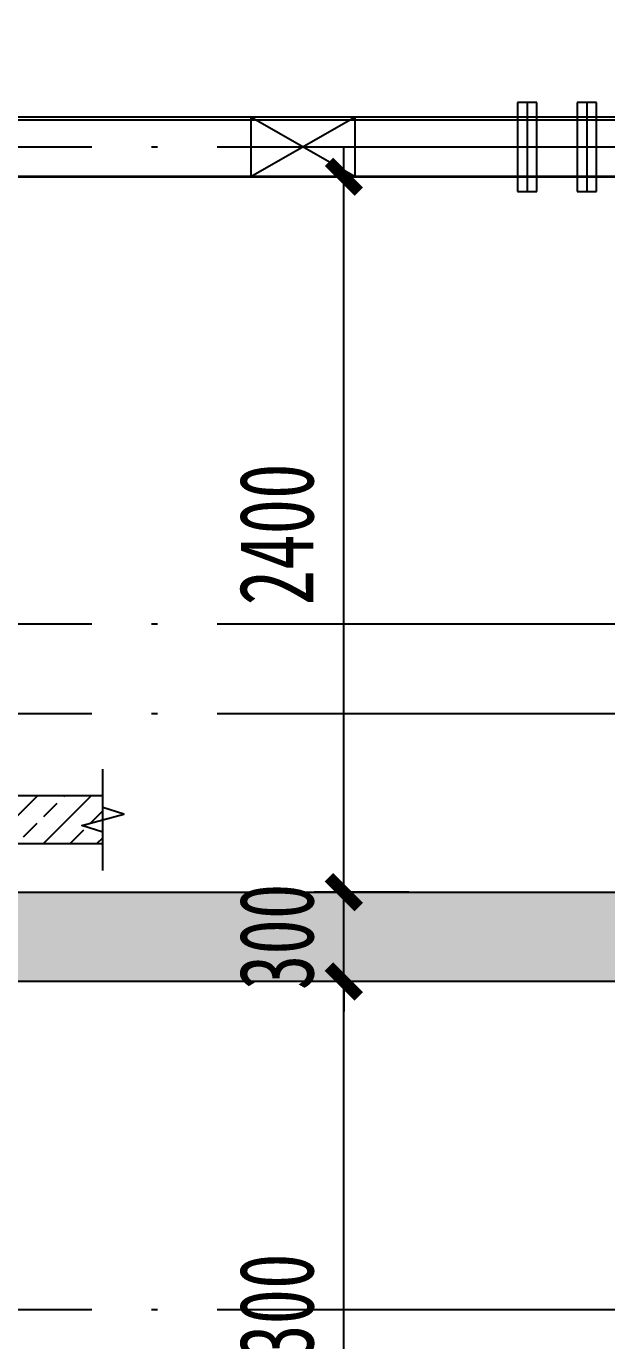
# Model space of a CAD drawing. Extents: x -3200779283 to -8106663, y 659664 to 1123462.
# Drawn here: x -8167080 to -8165133, y 931320 to 935729 of the extents above; entities that cross this region are included whole.
import ezdxf

# ---------------------------------------------------------------- set-up
doc = ezdxf.new("R2010")
doc.units = 0
doc.header["$LTSCALE"] = 1000
doc.header["$MEASUREMENT"] = 0
for name, pattern in [('125-墙体$0$CENTER2', [1.125, 0.75, -0.125, 0.125, -0.125]), ('3#-轴线$0$DOTE', [2.4200000000000004, 2, -0.2, 0.02, -0.2]), ('DASH', [0.35, 0.25, -0.1])]:
    doc.linetypes.add(name, pattern=pattern)
doc.layers.get('Defpoints').update_dxf_attribs({"color": 30, "linetype": 'DASH'})
for name, color, linetype in [('125-墙体$0$DUCT-排烟中心线', 5, '125-墙体$0$CENTER2'), ('125-墙体$0$DUCT-排烟管', 2, 'Continuous'), ('125-墙体$0$S-WALL-BEAM', 120, 'Continuous'), ('125-墙体$0$暖-首层和标准层暖通套管_TZ$0$H-暖洞-穿梁', 3, 'Continuous'), ('3#-轴线$0$A-ANNO-DOTE', 10, '3#-轴线$0$DOTE'), ('3#4#5#$0$S-ANNO-TEXT', 7, 'Continuous'), ('3#4#5#$0$S-DIMS-SLAB', 120, 'Continuous'), ('3#4#5#$0$S-PC-SLAB', 6, 'Continuous'), ('3#4#5#$0$S-WALL-HATC', 253, 'Continuous'), ('3#4#5#模板$0$S-SLAB-TEXT', 120, 'Continuous'), ('3#4#5#模板$0$南北楼-结构布置-地上 -新修改$0$S-ANNO-THIN', 3, 'Continuous'), ('3#4#5#模板$0$南北楼-结构布置-地上 -新修改$0$S-SLAB-HATC', 200, 'Continuous')]:
    doc.layers.add(name, color=color, linetype=linetype)
doc.styles.add('3#4#5#$0$楷体', font='', dxfattribs={"width": 0.7})
doc.styles.get('3#4#5#$0$楷体').set_extended_font_data('KaiTi_GB2312')
doc.dimstyles.new('3#4#5#$0$TSSD_100_100', dxfattribs={"dimtxt": 250, "dimasz": 100, "dimexe": 100, "dimexo": 250, "dimgap": 100, "dimtad": 1, "dimdec": 0, "dimzin": 0, "dimdsep": 46, "dimtxsty": '3#4#5#$0$楷体', "dimblk": '3#4#5#$0$_ArchTick', "dimcen": 0, "dimdle": 100, "dimclrt": 7, "dimadec": 0, "dimazin": 0, "dimtfac": 1, "dimtdec": 0, "dimtix": 1, "dimtmove": 2, "dimatfit": 3, "dimfxl": 1, "dimtolj": 1, "dimtzin": 0, "dimarcsym": 0})

# ---------------------------------------------------------------- blocks, each defined once
blk = doc.blocks.new('3#4#5#模板$0$A$C4139bdaf')
at = {"layer": '3#4#5#模板$0$南北楼-结构布置-地上 -新修改$0$S-SLAB-HATC'}
h = blk.add_hatch(dxfattribs=at)
h.set_pattern_fill('ANSI33', color=256, scale=20, angle=-180)
h.set_pattern_definition([(225, (-97140.40961170068, 14531.61383133399), (89.8025612106915, -89.80256121069156), []), (225, (-97230.21221170062, 14531.61383133399), (89.8025612106915, -89.80256121069156), [63.5, -31.75])])
h.paths.add_polyline_path([(3217.171776204719, 1142.927912330138), (3649.998941176338, 1142.927912330837), (3649.99894117628, 1362.927912330837), (3977.171776204661, 1362.927912330895), (3977.171776204661, 1522.927912330895), (3649.998941175523, 1522.927912329731), (3449.998941175523, 1522.927912329789), (3449.998941175523, 1302.927912329789), (3217.171776204661, 1302.927912329789)])
at = {"layer": '3#4#5#模板$0$南北楼-结构布置-地上 -新修改$0$S-ANNO-THIN'}
blk.add_lwpolyline([(3977.17177620501, 1273.327912330918), (3977.171776204603, 1401.327912330918), (3906.771776204521, 1423.727912330651), (4047.571776204393, 1462.127912331081), (3977.171776204254, 1484.52791233093), (3977.171776203846, 1612.52791233093)], dxfattribs=at)
at = {"layer": '3#4#5#模板$0$南北楼-结构布置-地上 -新修改$0$S-SLAB-HATC'}
blk.add_lwpolyline([(3217.171776204719, 1142.927912330138), (3649.998941176338, 1142.927912330837), (3649.99894117628, 1362.927912330837), (3977.171776204661, 1362.927912330895), (3977.171776204661, 1522.927912330895), (3649.998941175523, 1522.927912329731), (3449.998941175523, 1522.927912329789), (3449.998941175523, 1302.927912329789), (3217.171776204661, 1302.927912329789)], close=True, dxfattribs=at)
blk = doc.blocks.new('3#4#5#$0$ban111')
at = {"layer": '3#4#5#$0$S-WALL-HATC', "ltscale": 100}
h = blk.add_hatch(dxfattribs=at)
h.set_pattern_fill('AR-CONC', color=256, scale=25, angle=-270.0000000000001, style=0)
h.set_pattern_definition([(139.9999999999999, (-37341047970.11734, -2020434559.27922), (15.6880337456489, 179.3150456501884), [18.75, -206.25]), (84.99999999999994, (-37341047970.11734, -2020434559.27922), (-188.048033425003, -34.68783340324987), [15, -165]), (190.4513999999999, (-37341047968.81001, -2020434544.3363), (-172.3598855152383, 144.6273454285055), [15.93504749999986, -175.2855279999978]), (136.1841999999999, (-37341048020.11734, -2020434559.27922), (41.37975358225471, 266.8102621564111), [28.125, -309.375]), (186.6356, (-37341048016.66901, -2020434537.045033), (-243.5294677251103, 233.665676387176), [23.902572, -262.92825]), (81.18419999999995, (-37341048020.11734, -2020434559.27922), (-243.529650231331, 233.665486283407), [22.5, -247.5]), (111, (-37341048007.61734, -2020434534.27922), (100.6547226663348, 149.2267630296154), [18.75, -206.25]), (55.99999999999998, (-37341048007.61734, -2020434534.27922), (-181.2875112617132, 60.82883298039556), [15, -165]), (161.4514, (-37341047999.22944, -2020434521.843661), (-80.63262417748795, 210.0556571453725), [15.9350475, -175.285528]), (127.5, (-37341047970.11734, -2020434559.27922), (-83.22346345782788, 3.039963829322726), [0, -162.9999999999978, 0, -167.4999999999978, 0, -165.6249999999978]), (97.49999999999993, (-37341047970.11734, -2020434559.27922), (-98.60292797059002, 65.76738436053722), [0, -95.5, 0, -159.25, 0, -63.125]), (57.49999999999993, (-37341047970.11734, -2020434615.02922), (5.638717933595033, 133.4556090431022), [0, -62.5, 0, -195, 0, -258.75]), (47.49999999999995, (-37341047970.11734, -2020434640.02922), (-25.02624558307933, 145.7965423355966), [0, -81.25, 0, -129.5, 0, -183.75])])
h.paths.add_polyline_path([(-228282.0000004165, 407074.9996759502), (-228282.0000004165, 407374.9996759502), (-222682.0001376258, 407374.9996759502), (-222682.0001376258, 407074.9996759502)])
at = {"layer": '3#4#5#$0$S-PC-SLAB'}
for points in [[(-228982.0009347743, 409965.0000553694), (-228982.0009347743, 412985.0000553694), (-225982.0009347743, 412985.0000553694), (-225982.0009347743, 409965.0000553694)], [(-228292.0000004165, 407374.9996759502), (-222672.0000004176, 407374.9996759502), (-222672.0000004176, 409774.9996759502), (-228292.0000004165, 409774.9996759502)]]:
    blk.add_lwpolyline(points, close=True, dxfattribs=at)
blk.add_lwpolyline([(-228292.0000004165, 407074.9996759502), (-228292.0000004165, 404774.999505111), (-221472.0000000006, 404774.999505111), (-221472.0000000006, 405874.999505111), (-222672.0009932823, 405874.9613272593), (-222672.0000004176, 407074.9996759502), (-228292.0000004165, 407074.9996759502)], dxfattribs=at)
at = {"layer": '3#4#5#$0$S-WALL-HATC', "ltscale": 100}
blk.add_lwpolyline([(-228282.0000004165, 407074.9996759502), (-228282.0000004165, 407374.9996759502), (-222682.0001376258, 407374.9996759502), (-222682.0001376258, 407074.9996759502)], close=True, dxfattribs=at)
blk = doc.blocks.new('3#4#5#$0$_ArchTick')
at = {"color": 0, "linetype": 'ByBlock', "const_width": 0.4}
blk.add_lwpolyline([(-0.5, -0.5), (0.5, 0.5)], dxfattribs=at)
blk = doc.blocks.new('*D833')
at = {"layer": '3#4#5#$0$S-DIMS-SLAB', "color": 0, "lineweight": -2, "transparency": 16777216}
for p, q in [((151682.2732290635, 157275.1422316264), (151682.2732290635, 159775.1424024655)), ((151899.9790006171, 159675.1424024655), (151582.2732290635, 159675.1424024655)), ((151899.9790006171, 157375.1422316264), (151582.2732290635, 157375.1422316264))]:
    blk.add_line(p, q, dxfattribs=at)
at = {"layer": 'Defpoints', "color": 0, "transparency": 16777216}
for p in [(151682.2732290635, 159675.1424024655), (152149.9790006171, 159675.1424024655), (152149.9790006171, 157375.1422316264)]:
    blk.add_point(p, dxfattribs=at)
at = {"layer": '3#4#5#$0$S-DIMS-SLAB', "color": 0, "lineweight": -2, "transparency": 16777216, "xscale": 100, "yscale": 100, "zscale": 100}
for p, rotation in [((151682.2732290635, 159675.1424024655), 90), ((151682.2732290635, 157375.1422316264), 270)]:
    blk.add_blockref('3#4#5#$0$_ArchTick', p, dxfattribs=dict(at, rotation=rotation))
at = {"layer": '3#4#5#$0$S-DIMS-SLAB', "color": 7, "transparency": 16777216, "insert": (151457.2732290635, 158525.1423170459), "char_height": 250, "attachment_point": 5, "rotation": 90, "style": '3#4#5#$0$楷体'}
blk.add_mtext('\\A1;2300', dxfattribs=at)
blk = doc.blocks.new('*D834')
at = {"layer": '3#4#5#$0$S-DIMS-SLAB', "color": 0, "lineweight": -2, "transparency": 16777216}
for p, q in [((151682.2732286464, 159975.1424024655), (151682.2732286464, 160075.1424024655)), ((151899.9790002, 159975.1424024655), (151582.2732286464, 159975.1424024655)), ((151682.2732286464, 159675.1424024655), (151682.2732286464, 159975.1424024655)), ((151899.9790002, 159675.1424024655), (151582.2732286464, 159675.1424024655)), ((151682.2732286464, 159675.1424024655), (151682.2732286464, 159575.1424024655))]:
    blk.add_line(p, q, dxfattribs=at)
at = {"layer": 'Defpoints', "color": 0, "transparency": 16777216}
for p in [(151682.2732286464, 159975.1424024655), (152149.9790002, 159975.1424024655), (152149.9790002, 159675.1424024655)]:
    blk.add_point(p, dxfattribs=at)
at = {"layer": '3#4#5#$0$S-DIMS-SLAB', "color": 0, "lineweight": -2, "transparency": 16777216, "xscale": 100, "yscale": 100, "zscale": 100}
for p, rotation in [((151682.2732286464, 159975.1424024655), 270), ((151682.2732286464, 159675.1424024655), 90)]:
    blk.add_blockref('3#4#5#$0$_ArchTick', p, dxfattribs=dict(at, rotation=rotation))
at = {"layer": '3#4#5#$0$S-DIMS-SLAB', "color": 7, "transparency": 16777216, "insert": (151457.2732286464, 159825.1424024655), "char_height": 250, "attachment_point": 5, "rotation": 90, "style": '3#4#5#$0$楷体'}
blk.add_mtext('\\A1;300', dxfattribs=at)
blk = doc.blocks.new('*D835')
at = {"layer": '3#4#5#$0$S-DIMS-SLAB', "color": 0, "lineweight": -2, "transparency": 16777216}
for p, q in [((151682.2732286461, 159875.1428643612), (151682.2732286461, 162475.1428643612)), ((151899.9790002001, 162375.1428643612), (151582.2732286461, 162375.1428643612)), ((151899.9790002001, 159975.1428643612), (151582.2732286461, 159975.1428643612))]:
    blk.add_line(p, q, dxfattribs=at)
at = {"layer": 'Defpoints', "color": 0, "transparency": 16777216}
for p in [(151682.2732286461, 162375.1428643612), (152149.9790002001, 162375.1428643612), (152149.9790002001, 159975.1428643612)]:
    blk.add_point(p, dxfattribs=at)
at = {"layer": '3#4#5#$0$S-DIMS-SLAB', "color": 0, "lineweight": -2, "transparency": 16777216, "xscale": 100, "yscale": 100, "zscale": 100}
for p, rotation in [((151682.2732286461, 162375.1428643612), 90), ((151682.2732286461, 159975.1428643612), 270)]:
    blk.add_blockref('3#4#5#$0$_ArchTick', p, dxfattribs=dict(at, rotation=rotation))
at = {"layer": '3#4#5#$0$S-DIMS-SLAB', "color": 7, "transparency": 16777216, "insert": (151457.2732286461, 161175.1428643612), "char_height": 250, "attachment_point": 5, "rotation": 90, "style": '3#4#5#$0$楷体'}
blk.add_mtext('\\A1;2400', dxfattribs=at)
blk = doc.blocks.new('125-墙体$0$she')
at = {"layer": '125-墙体$0$DUCT-排烟中心线'}
for p, q in [((5300.000300035208, -3050.689154202279), (5300.000300035223, -3349.31108146171)), ((5500.000150017608, -3050.689384998579), (5500.000150017622, -3349.311312258011))]:
    blk.add_line(p, q, dxfattribs=at)
at = {"layer": '125-墙体$0$DUCT-排烟管'}
for p, q in [((5267.500300035208, -3050.689154202279), (5267.500300035223, -3349.31108146171)), ((5332.500300035208, -3050.689154202279), (5267.500300035208, -3050.689154202279)), ((5332.500300035223, -3349.31108146171), (5332.500300035208, -3050.689154202279)), ((5467.500150017608, -3050.689384998579), (5467.500150017622, -3349.311312258011)), ((5532.500150017608, -3050.689384998579), (5467.500150017608, -3050.689384998579)), ((5532.500150017622, -3349.311312258011), (5532.500150017608, -3050.689384998579)), ((5267.500300035223, -3349.31108146171), (5332.500300035223, -3349.31108146171)), ((5467.500150017622, -3349.311312258011), (5532.500150017622, -3349.311312258011))]:
    blk.add_line(p, q, dxfattribs=at)
at = {"layer": '125-墙体$0$暖-首层和标准层暖通套管_TZ$0$H-暖洞-穿梁', "color": 6}
for p, q in [((4723.780598112178, -3100.0003486645), (4373.780598112178, -3300.00034859209)), ((4723.780598112178, -3300.00034859209), (4373.780598112178, -3100.0003486645))]:
    blk.add_line(p, q, dxfattribs=at)
blk.add_lwpolyline([(4723.780598112178, -3100.0003486645), (4373.780598112178, -3100.0003486645), (4373.780598112178, -3300.00034859209), (4723.780598112178, -3300.00034859209)], close=True, dxfattribs=at)
blk = doc.blocks.new('125-墙体')
at = {"layer": '125-墙体$0$S-WALL-BEAM'}
blk.add_lwpolyline([(2250, -3099.999803988292), (2250, -3300.000196011708), (6950, -3300.000196011708), (6950, -3099.999803988292)], close=True, dxfattribs=at)
blk.add_blockref('125-墙体$0$she', (0, 0))
blk = doc.blocks.new('3#-轴线')
at = {"layer": '3#-轴线$0$A-ANNO-DOTE'}
for points in [[(-3000, -3200), (44800, -3200)], [(-3000, -4800), (44800, -4800)], [(-3000, -5100), (44800, -5100)], [(-3000, -7100), (44800, -7100)]]:
    blk.add_lwpolyline(points, dxfattribs=at)
blk = doc.blocks.new('3#4#5#$0$5#')
at = {"layer": '3#4#5#$0$S-ANNO-TEXT'}
blk.add_blockref('3#4#5#$0$ban111', (378828.8026710108, -247399.8572734847), dxfattribs=at)
at = {"layer": '3#4#5#$0$S-DIMS-SLAB'}
for base, p1, p2, picture, middle in [((151682.2732286461, 162375.1428643612), (152149.9790002001, 159975.1428643612), (152149.9790002001, 162375.1428643612), '*D835', (151457.2732286461, 161175.1428643612)), ((151682.2732286464, 159975.1424024655), (152149.9790001999, 159675.1424024655), (152149.9790001999, 159975.1424024655), '*D834', (151457.2732286464, 159825.1424024655)), ((151682.2732290635, 159675.1424024655), (152149.979000617, 157375.1422316263), (152149.979000617, 159675.1424024655), '*D833', (151457.2732290635, 158525.1423170459))]:
    dim = blk.add_linear_dim(base=base, p1=p1, p2=p2, angle=90, dimstyle='3#4#5#$0$TSSD_100_100', dxfattribs=at)
    dim.commit()
    dim.dimension.update_dxf_attribs({"geometry": picture, "text_midpoint": middle})

msp = doc.modelspace()

# ---------------------------------------------------------------- block references
for name in ['3#-轴线', '125-墙体']:
    msp.add_blockref(name, (-8170700.435511587, 938524.6198560873))
at = {"layer": '3#4#5#$0$S-PC-SLAB'}
msp.add_blockref('3#4#5#$0$5#', (-8317697.236654709, 772849.7631162296), dxfattribs=at)
at = {"layer": '3#4#5#模板$0$S-SLAB-TEXT'}
msp.add_blockref('3#4#5#模板$0$A$C4139bdaf', (-8170800.434478921, 931624.6195539432), dxfattribs=at)

doc.saveas('drawing.dxf')
